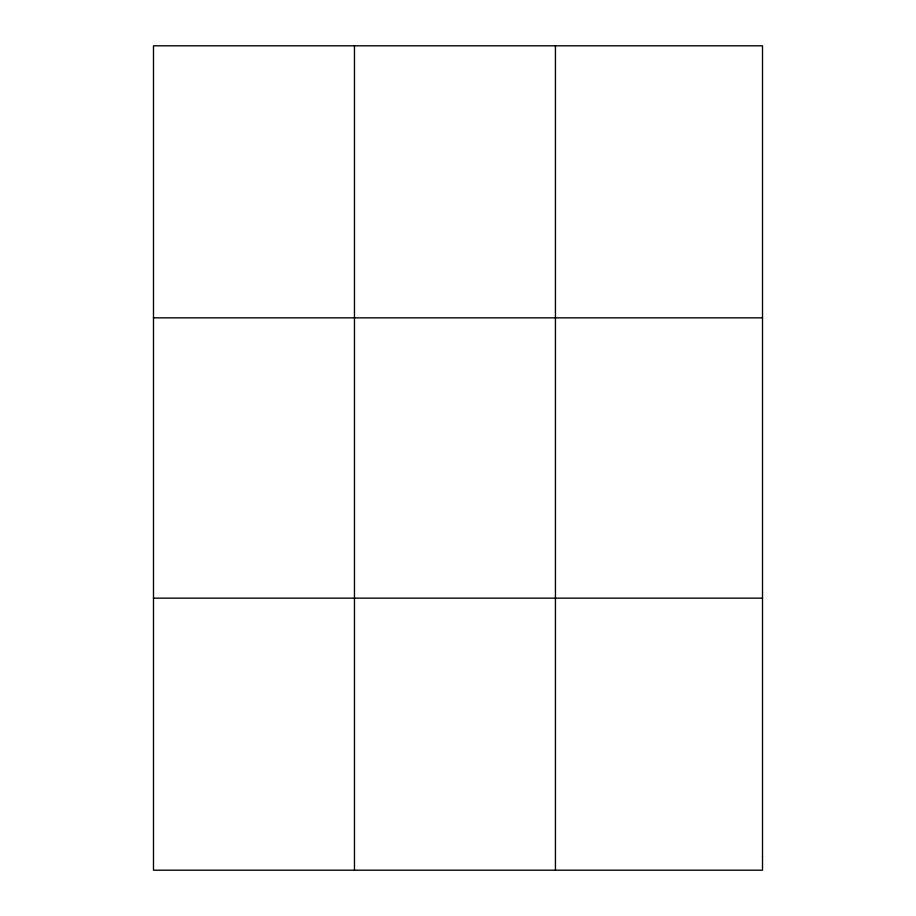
<?xml version="1.0" encoding="UTF-8"?>
<svg xmlns="http://www.w3.org/2000/svg" width="916" height="916" viewBox="0 0 916 916"><rect width="100%" height="100%" fill="white"/><g stroke="black" fill="none" stroke-linecap="round" stroke-linejoin="round"><path stroke-width="1.37" d="M354.469 45.8L354.469 870.2M555.44 45.8L555.44 870.2M153.487 317.852L762.513 317.852M153.487 598.148L762.513 598.148M762.513 856.597L762.513 870.2L153.487 870.2L153.487 45.8L762.513 45.8L762.513 856.597"/></g></svg>
